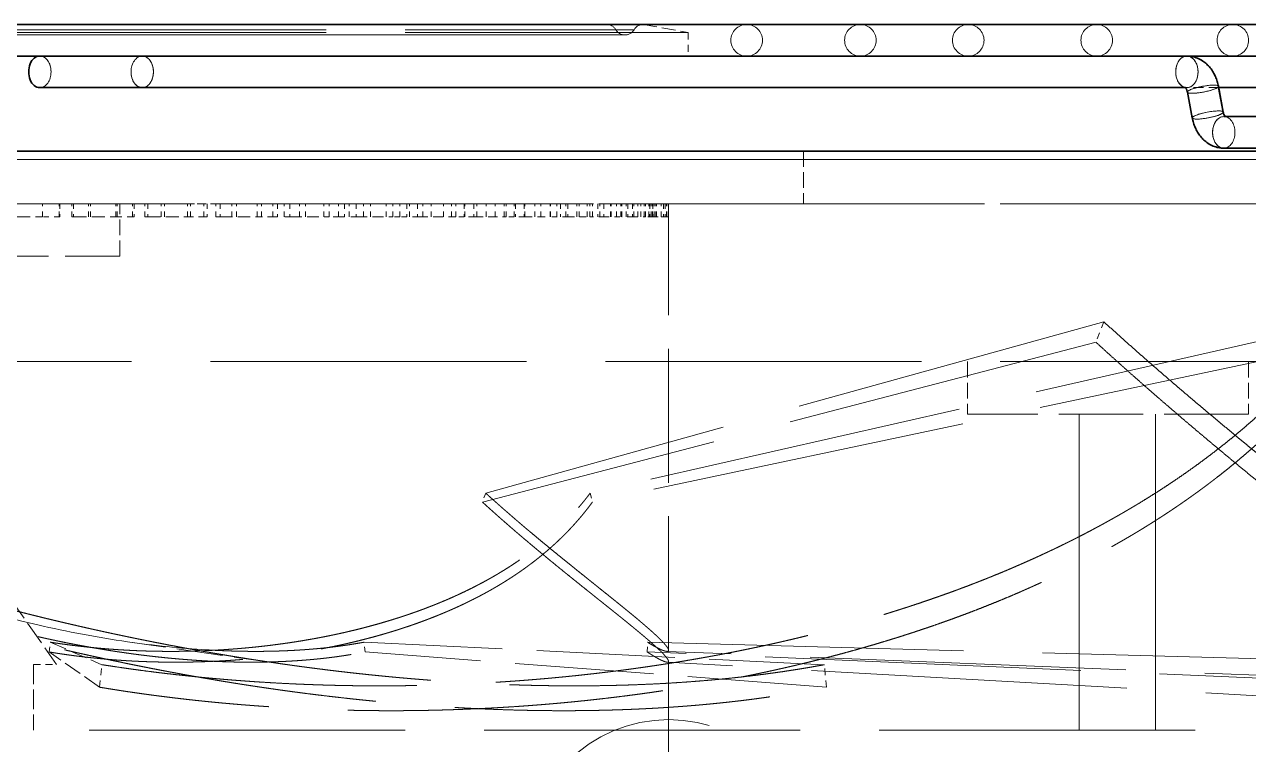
# Model space of a CAD drawing. Extents: x 23 to 587, y 4 to 413.
# Drawn here: x 142.68 to 165.92, y 101.95 to 115.63 of the extents above; entities that cross this region are included whole.
import ezdxf

# ---------------------------------------------------------------- set-up
doc = ezdxf.new("R2010")
doc.units = 0
doc.linetypes.add('DASHDOT', pattern=[18.5, 12, -3, 0.5, -3])
doc.linetypes.add('DASHED', pattern=[15, 12, -3])
doc.layers.get('0').update_dxf_attribs({"lineweight": 13})

# ---------------------------------------------------------------- blocks, each defined once
blk = doc.blocks.new('BLOCK418')
at = {"color": 7, "linetype": 'DASHDOT', "lineweight": 13, "ltscale": 0.351}
for p, q in [((99.39, 95.82), (99.39, 81.78)), ((106.41, 88.8), (92.37, 88.8))]:
    blk.add_line(p, q, dxfattribs=at)
blk = doc.blocks.new('BLOCK420')
at = {"color": 7, "linetype": 'DASHDOT', "lineweight": 13, "ltscale": 0.351}
for p, q in [((69.39, 95.82), (69.39, 81.78)), ((76.41, 88.8), (62.37, 88.8))]:
    blk.add_line(p, q, dxfattribs=at)
blk = doc.blocks.new('BLOCK424')
at = {"color": 7, "linetype": 'DASHED', "lineweight": 13}
for p, q in [((134.79, 120.608), (74.39, 120.608)), ((130.454, 120.608), (74.39, 120.608)), ((74.39, 120.608), (130.454, 120.608)), ((125.875, 120.608), (74.39, 120.608)), ((74.39, 120.608), (125.875, 120.608)), ((120.82, 120.608), (74.39, 120.608)), ((74.39, 120.608), (120.82, 120.608)), ((115.652, 120.608), (74.39, 120.608)), ((74.39, 120.608), (115.652, 120.608)), ((110.77, 120.608), (74.39, 120.608)), ((74.39, 120.608), (110.77, 120.608)), ((106.676, 120.608), (74.39, 120.608)), ((74.39, 120.608), (106.676, 120.608)), ((102.356, 120.608), (74.39, 120.608)), ((74.39, 120.608), (102.356, 120.608)), ((74.39, 120.608), (98.426, 120.608)), ((74.39, 120.608), (98.426, 120.608)), ((74.39, 120.608), (97.041, 120.608)), ((74.39, 120.408), (98.08, 120.408)), ((74.39, 120.408), (98.08, 120.408)), ((74.39, 120.408), (97.387, 120.408)), ((74.39, 120.408), (97.387, 120.408)), ((74.39, 120.306), (100.14, 120.306)), ((74.39, 120.306), (100.14, 120.306)), ((97.733, 120.208), (74.39, 120.208)), ((74.39, 120.208), (97.733, 120.208)), ((74.39, 119.408), (120.82, 119.408)), ((74.39, 119.408), (115.652, 119.408)), ((74.39, 119.408), (110.77, 119.408)), ((74.39, 119.408), (106.676, 119.408)), ((122.963, 119.408), (75.51, 119.408)), ((122.963, 119.408), (75.51, 119.408)), ((122.963, 119.408), (75.51, 119.408)), ((120.82, 119.408), (75.511, 119.408)), ((115.652, 119.408), (75.511, 119.408)), ((110.77, 119.408), (75.511, 119.408)), ((106.676, 119.408), (75.511, 119.408)), ((102.356, 119.408), (75.511, 119.408)), ((119.074, 119.408), (75.513, 119.408)), ((122.963, 119.408), (79.402, 119.408)), ((119.076, 119.408), (79.402, 119.408)), ((-65.61, 113.8), (556.39, 113.8)), ((-65.61, 113.8), (554.39, 113.8)), ((21.99, 113.8), (126.79, 113.8)), ((115.917, 109.316), (92.445, 102.807)), ((125.048, 109.316), (96.415, 102.807)), ((115.624, 108.534), (92.318, 102.467)), ((125.246, 108.534), (96.501, 102.467)), ((21.99, 107.8), (126.79, 107.8)), ((114.988, 105.8), (114.988, 83.8)), ((114.988, 105.8), (114.988, 83.8)), ((117.888, 105.8), (117.888, 83.8)), ((117.888, 105.8), (117.888, 83.8)), ((130.029, 95.431), (98.581, 96.77)), ((98.591, 97.142), (130.052, 96.287)), ((131.743, 95.483), (99.326, 96.793)), ((131.769, 94.539), (99.338, 96.382)), ((194.39, 93.8), (24.39, 93.8))]:
    blk.add_line(p, q, dxfattribs=at)
at = {"color": 7, "lineweight": 35}
for p, q in [((74.39, 120.608), (123.506, 120.608)), ((74.39, 119.408), (119.074, 119.408)), ((74.39, 119.408), (119.074, 119.408)), ((74.39, 119.408), (119.074, 119.408)), ((119.074, 119.408), (75.513, 119.408)), ((119.024, 118.208), (75.513, 118.208)), ((119.024, 118.208), (75.513, 118.208)), ((119.024, 118.208), (79.402, 118.208)), ((119.024, 118.208), (79.402, 118.208)), ((-65.61, 115.8), (554.39, 115.8))]:
    blk.add_line(p, q, dxfattribs=at)
at = {"color": 7, "linetype": 'DASHED', "lineweight": 13, "ltscale": 0.043505}
blk.add_line((98.426, 120.608), (100.14, 120.306), dxfattribs=at)
at = {"color": 7, "linetype": 'DASHED', "lineweight": 13, "ltscale": 0.022445}
blk.add_line((100.14, 120.306), (100.14, 119.408), dxfattribs=at)
at = {"color": 7, "lineweight": 35, "ltscale": 0.028005}
blk.add_line((75.51, 119.408), (74.39, 119.408), dxfattribs=at)
at = {"color": 7, "lineweight": 35, "ltscale": 0.028008}
blk.add_line((75.51, 119.408), (74.39, 119.408), dxfattribs=at)
at = {"color": 7, "lineweight": 35, "ltscale": 0.02801}
blk.add_line((75.51, 119.408), (74.39, 119.408), dxfattribs=at)
at = {"color": 7, "lineweight": 35, "ltscale": 0.028013}
blk.add_line((75.511, 119.408), (74.39, 119.408), dxfattribs=at)
at = {"color": 7, "lineweight": 35, "ltscale": 0.028016}
blk.add_line((75.511, 119.408), (74.39, 119.408), dxfattribs=at)
at = {"color": 7, "lineweight": 35, "ltscale": 0.028019}
blk.add_line((75.511, 119.408), (74.39, 119.408), dxfattribs=at)
at = {"color": 7, "lineweight": 35, "ltscale": 0.028022}
blk.add_line((75.511, 119.408), (74.39, 119.408), dxfattribs=at)
at = {"color": 7, "lineweight": 35, "ltscale": 0.028025}
blk.add_line((75.511, 119.408), (74.39, 119.408), dxfattribs=at)
at = {"color": 7, "lineweight": 35, "ltscale": 0.443329}
blk.add_line((74.39, 119.408), (92.123, 119.408), dxfattribs=at)
at = {"color": 7, "lineweight": 35, "ltscale": 0.403956}
blk.add_line((74.39, 119.408), (90.548, 119.408), dxfattribs=at)
at = {"color": 7, "linetype": 'DASHED', "lineweight": 13, "ltscale": 0.239794}
blk.add_line((90.548, 119.408), (100.14, 119.408), dxfattribs=at)
at = {"color": 7, "linetype": 'DASHED', "lineweight": 13, "ltscale": 0.255808}
blk.add_line((92.123, 119.408), (102.356, 119.408), dxfattribs=at)
at = {"color": 7, "linetype": 'DASHED', "lineweight": 13, "ltscale": 0.097224}
blk.add_line((119.074, 119.408), (122.963, 119.408), dxfattribs=at)
at = {"color": 7, "linetype": 'DASHED', "lineweight": 13, "ltscale": 0.097227}
blk.add_line((119.074, 119.408), (122.963, 119.408), dxfattribs=at)
at = {"color": 7, "linetype": 'DASHED', "lineweight": 13, "ltscale": 0.09722}
blk.add_line((119.074, 119.408), (122.963, 119.408), dxfattribs=at)
at = {"color": 7, "lineweight": 35, "ltscale": 0.097187}
blk.add_line((122.963, 119.408), (119.076, 119.408), dxfattribs=at)
at = {"color": 7, "linetype": 'DASHED', "lineweight": 13, "ltscale": 0.031437}
blk.add_line((120.281, 118.208), (119.024, 118.208), dxfattribs=at)
at = {"color": 7, "linetype": 'DASHED', "lineweight": 13, "ltscale": 0.00125}
blk.add_line((119.074, 118.208), (119.024, 118.208), dxfattribs=at)
blk.add_line((119.074, 118.208), (119.024, 118.208), dxfattribs=at)
at = {"color": 7, "linetype": 'DASHED', "lineweight": 13, "ltscale": 0.031438}
blk.add_line((120.282, 118.208), (119.024, 118.208), dxfattribs=at)
at = {"color": 7, "linetype": 'DASHED', "lineweight": 13, "ltscale": 0.001313}
blk.add_line((120.282, 118.208), (120.272, 118.26), dxfattribs=at)
at = {"color": 7, "lineweight": 35, "ltscale": 0.024935}
for p, q in [((120.457, 117.28), (120.272, 118.26)), ((119.278, 117.057), (119.093, 118.037))]:
    blk.add_line(p, q, dxfattribs=at)
at = {"color": 7, "lineweight": 35, "ltscale": 0.06579}
blk.add_line((122.913, 118.208), (120.281, 118.208), dxfattribs=at)
at = {"color": 7, "lineweight": 35, "ltscale": 0.023622}
blk.add_line((120.457, 117.28), (120.282, 118.208), dxfattribs=at)
at = {"color": 7, "lineweight": 35, "ltscale": 0.065789}
blk.add_line((122.913, 118.208), (120.282, 118.208), dxfattribs=at)
at = {"color": 7, "linetype": 'DASHED', "lineweight": 13, "ltscale": 0.024935}
blk.add_line((119.093, 118.037), (119.278, 117.057), dxfattribs=at)
at = {"color": 7, "linetype": 'DASHED', "lineweight": 13, "ltscale": 0.109234}
blk.add_line((120.476, 117.108), (124.845, 117.108), dxfattribs=at)
at = {"color": 7, "lineweight": 35, "ltscale": 0.109234}
for p, q in [((124.845, 117.108), (120.476, 117.108)), ((120.476, 115.908), (124.845, 115.908)), ((124.845, 115.908), (120.476, 115.908))]:
    blk.add_line(p, q, dxfattribs=at)
at = {"color": 7, "linetype": 'DASHED', "lineweight": 13, "ltscale": 0.05}
for p, q in [((104.51, 115.8), (104.51, 113.8)), ((104.51, 115.8), (104.51, 113.8)), ((78.557, 111.8), (78.557, 113.8)), ((110.744, 107.8), (110.744, 105.8)), ((110.744, 107.8), (110.744, 105.8)), ((121.416, 107.8), (121.416, 105.8))]:
    blk.add_line(p, q, dxfattribs=at)
at = {"color": 7, "lineweight": 13}
blk.add_line((-65.61, 115.482), (554.39, 115.482), dxfattribs=at)
at = {"color": 7, "linetype": 'DASHED', "lineweight": 13, "ltscale": 0.042003}
for p, q in [((73.928, 113.8), (75.608, 113.8)), ((73.935, 113.3), (75.615, 113.3))]:
    blk.add_line(p, q, dxfattribs=at)
at = {"color": 7, "linetype": 'DASHED', "lineweight": 13, "ltscale": 0.000181518}
blk.add_line((75.608, 113.8), (75.615, 113.8), dxfattribs=at)
at = {"color": 7, "linetype": 'DASHED', "lineweight": 13, "ltscale": 0.0125}
for p, q in [((75.608, 113.3), (75.608, 113.8)), ((75.615, 113.3), (75.615, 113.8)), ((76.251, 113.3), (76.251, 113.8)), ((76.271, 113.8), (76.271, 113.3)), ((76.727, 113.3), (76.727, 113.8)), ((76.787, 113.8), (76.787, 113.3)), ((77.367, 113.3), (77.367, 113.8)), ((77.441, 113.3), (77.441, 113.8)), ((78.393, 113.3), (78.393, 113.8)), ((78.454, 113.3), (78.454, 113.8)), ((79.027, 113.3), (79.027, 113.8)), ((79.101, 113.8), (79.101, 113.3)), ((79.495, 113.3), (79.495, 113.8)), ((79.608, 113.8), (79.608, 113.3)), ((80.124, 113.3), (80.124, 113.8)), ((80.249, 113.3), (80.249, 113.8)), ((81.125, 113.3), (81.125, 113.8)), ((81.239, 113.3), (81.239, 113.8)), ((81.743, 113.3), (81.743, 113.8)), ((81.869, 113.8), (81.869, 113.3)), ((82.196, 113.3), (82.196, 113.8)), ((82.361, 113.8), (82.361, 113.3)), ((82.805, 113.3), (82.805, 113.8)), ((82.981, 113.3), (82.981, 113.8)), ((83.77, 113.3), (83.77, 113.8)), ((83.935, 113.3), (83.935, 113.8)), ((84.363, 113.3), (84.363, 113.8)), ((84.539, 113.8), (84.539, 113.3)), ((84.796, 113.3), (84.796, 113.8)), ((85.011, 113.8), (85.011, 113.3)), ((85.376, 113.3), (85.376, 113.8)), ((85.602, 113.3), (85.602, 113.8)), ((86.293, 113.3), (86.293, 113.8)), ((86.507, 113.3), (86.507, 113.8)), ((86.852, 113.3), (86.852, 113.8)), ((87.077, 113.8), (87.077, 113.3)), ((87.26, 113.3), (87.26, 113.8)), ((87.521, 113.8), (87.521, 113.3)), ((87.805, 113.3), (87.805, 113.8)), ((88.076, 113.3), (88.076, 113.8)), ((88.66, 113.3), (88.66, 113.8)), ((88.921, 113.3), (88.921, 113.8)), ((89.179, 113.3), (89.179, 113.8)), ((89.45, 113.8), (89.45, 113.3)), ((89.557, 113.3), (89.557, 113.8)), ((89.861, 113.8), (89.861, 113.3)), ((90.058, 113.3), (90.058, 113.8)), ((90.371, 113.3), (90.371, 113.8)), ((90.841, 113.3), (90.841, 113.8)), ((91.145, 113.3), (91.145, 113.8)), ((91.314, 113.3), (91.314, 113.8)), ((91.627, 113.8), (91.627, 113.3)), ((91.656, 113.3), (91.656, 113.8)), ((91.998, 113.8), (91.998, 113.3)), ((92.108, 113.3), (92.108, 113.8)), ((92.459, 113.3), (92.459, 113.8)), ((92.808, 113.3), (92.808, 113.8)), ((93.151, 113.3), (93.151, 113.8)), ((93.227, 113.3), (93.227, 113.8)), ((93.529, 113.3), (93.529, 113.8)), ((93.579, 113.8), (93.579, 113.3)), ((93.907, 113.8), (93.907, 113.3)), ((93.926, 113.3), (93.926, 113.8)), ((94.31, 113.3), (94.31, 113.8)), ((94.535, 113.3), (94.535, 113.8)), ((94.896, 113.3), (94.896, 113.8)), ((94.912, 113.3), (94.912, 113.8)), ((95.153, 113.3), (95.153, 113.8)), ((95.28, 113.8), (95.28, 113.3)), ((95.489, 113.3), (95.489, 113.8)), ((95.56, 113.8), (95.56, 113.3)), ((95.902, 113.3), (95.902, 113.8)), ((95.999, 113.3), (95.999, 113.8)), ((96.296, 113.3), (96.296, 113.8)), ((96.406, 113.3), (96.406, 113.8)), ((96.507, 113.3), (96.507, 113.8)), ((96.709, 113.8), (96.709, 113.3)), ((96.778, 113.3), (96.778, 113.8)), ((96.938, 113.8), (96.938, 113.3)), ((97.181, 113.3), (97.181, 113.8)), ((97.214, 113.3), (97.214, 113.8)), ((97.412, 113.3), (97.412, 113.8)), ((97.572, 113.3), (97.572, 113.8)), ((97.612, 113.3), (97.612, 113.8)), ((97.775, 113.3), (97.775, 113.8)), ((97.848, 113.8), (97.848, 113.3)), ((98.022, 113.8), (98.022, 113.3)), ((98.066, 113.3), (98.066, 113.8)), ((98.227, 113.3), (98.227, 113.8)), ((98.228, 113.3), (98.228, 113.8)), ((98.335, 113.3), (98.335, 113.8)), ((98.466, 113.3), (98.466, 113.8)), ((98.517, 113.3), (98.517, 113.8)), ((98.643, 113.3), (98.643, 113.8)), ((98.68, 113.8), (98.68, 113.3)), ((98.731, 113.3), (98.731, 113.8)), ((98.785, 113.3), (98.785, 113.8)), ((98.798, 113.8), (98.798, 113.3)), ((98.844, 113.3), (98.844, 113.8)), ((98.903, 113.3), (98.903, 113.8)), ((98.918, 113.3), (98.918, 113.8)), ((98.931, 113.3), (98.931, 113.8)), ((99.106, 113.3), (99.106, 113.8)), ((99.196, 113.8), (99.196, 113.3)), ((99.255, 113.8), (99.255, 113.3)), ((99.315, 113.3), (99.315, 113.8)), ((99.373, 113.3), (99.373, 113.8)), ((99.389, 113.8), (99.389, 113.3))]:
    blk.add_line(p, q, dxfattribs=at)
at = {"color": 7, "linetype": 'DASHED', "lineweight": 13, "ltscale": 0.029304}
blk.add_line((76.787, 113.8), (75.615, 113.8), dxfattribs=at)
at = {"color": 7, "linetype": 'DASHED', "lineweight": 13, "ltscale": 0.040133}
blk.add_line((76.787, 113.8), (78.393, 113.8), dxfattribs=at)
at = {"color": 7, "linetype": 'DASHED', "lineweight": 13, "ltscale": 0.001522}
for p, q in [((78.393, 113.8), (78.454, 113.8)), ((76.787, 113.3), (76.727, 113.3))]:
    blk.add_line(p, q, dxfattribs=at)
at = {"color": 7, "linetype": 'DASHED', "lineweight": 13, "ltscale": 0.02887}
blk.add_line((79.608, 113.8), (78.454, 113.8), dxfattribs=at)
at = {"color": 7, "linetype": 'DASHED', "lineweight": 13, "ltscale": 0.037922}
blk.add_line((79.608, 113.8), (81.125, 113.8), dxfattribs=at)
at = {"color": 7, "linetype": 'DASHED', "lineweight": 13, "ltscale": 0.002843}
for p, q in [((81.125, 113.8), (81.239, 113.8)), ((79.608, 113.3), (79.495, 113.3))]:
    blk.add_line(p, q, dxfattribs=at)
at = {"color": 7, "linetype": 'DASHED', "lineweight": 13, "ltscale": 0.02806}
blk.add_line((82.361, 113.8), (81.239, 113.8), dxfattribs=at)
at = {"color": 7, "linetype": 'DASHED', "lineweight": 13, "ltscale": 0.035216}
blk.add_line((82.361, 113.8), (83.77, 113.8), dxfattribs=at)
at = {"color": 7, "linetype": 'DASHED', "lineweight": 13, "ltscale": 0.004127}
for p, q in [((83.77, 113.8), (83.935, 113.8)), ((82.361, 113.3), (82.196, 113.3))]:
    blk.add_line(p, q, dxfattribs=at)
at = {"color": 7, "linetype": 'DASHED', "lineweight": 13, "ltscale": 0.026884}
blk.add_line((85.011, 113.8), (83.935, 113.8), dxfattribs=at)
at = {"color": 7, "linetype": 'DASHED', "lineweight": 13, "ltscale": 0.032051}
blk.add_line((85.011, 113.8), (86.293, 113.8), dxfattribs=at)
at = {"color": 7, "linetype": 'DASHED', "lineweight": 13, "ltscale": 0.005357}
for p, q in [((86.293, 113.8), (86.507, 113.8)), ((85.011, 113.3), (84.796, 113.3))]:
    blk.add_line(p, q, dxfattribs=at)
at = {"color": 7, "linetype": 'DASHED', "lineweight": 13, "ltscale": 0.025358}
blk.add_line((87.521, 113.8), (86.507, 113.8), dxfattribs=at)
at = {"color": 7, "linetype": 'DASHED', "lineweight": 13, "ltscale": 0.028468}
blk.add_line((87.521, 113.8), (88.66, 113.8), dxfattribs=at)
at = {"color": 7, "linetype": 'DASHED', "lineweight": 13, "ltscale": 0.006517}
for p, q in [((88.66, 113.8), (88.921, 113.8)), ((87.521, 113.3), (87.26, 113.3))]:
    blk.add_line(p, q, dxfattribs=at)
at = {"color": 7, "linetype": 'DASHED', "lineweight": 13, "ltscale": 0.023501}
blk.add_line((89.861, 113.8), (88.921, 113.8), dxfattribs=at)
at = {"color": 7, "linetype": 'DASHED', "lineweight": 13, "ltscale": 0.024514}
blk.add_line((89.861, 113.8), (90.841, 113.8), dxfattribs=at)
at = {"color": 7, "linetype": 'DASHED', "lineweight": 13, "ltscale": 0.007593}
for p, q in [((90.841, 113.8), (91.145, 113.8)), ((89.861, 113.3), (89.557, 113.3))]:
    blk.add_line(p, q, dxfattribs=at)
at = {"color": 7, "linetype": 'DASHED', "lineweight": 13, "ltscale": 0.021337}
blk.add_line((91.998, 113.8), (91.145, 113.8), dxfattribs=at)
at = {"color": 7, "linetype": 'DASHED', "lineweight": 13, "ltscale": 0.02024}
blk.add_line((91.998, 113.8), (92.808, 113.8), dxfattribs=at)
at = {"color": 7, "linetype": 'DASHED', "lineweight": 13, "ltscale": 0.008569}
for p, q in [((92.808, 113.8), (93.151, 113.8)), ((91.998, 113.3), (91.656, 113.3))]:
    blk.add_line(p, q, dxfattribs=at)
at = {"color": 7, "linetype": 'DASHED', "lineweight": 13, "ltscale": 0.018896}
blk.add_line((93.907, 113.8), (93.151, 113.8), dxfattribs=at)
at = {"color": 7, "linetype": 'DASHED', "lineweight": 13, "ltscale": 0.015703}
blk.add_line((93.907, 113.8), (94.535, 113.8), dxfattribs=at)
at = {"color": 7, "linetype": 'DASHED', "lineweight": 13, "ltscale": 0.009433}
for p, q in [((94.535, 113.8), (94.912, 113.8)), ((93.907, 113.3), (93.529, 113.3))]:
    blk.add_line(p, q, dxfattribs=at)
at = {"color": 7, "linetype": 'DASHED', "lineweight": 13, "ltscale": 0.016208}
blk.add_line((95.56, 113.8), (94.912, 113.8), dxfattribs=at)
at = {"color": 7, "linetype": 'DASHED', "lineweight": 13, "ltscale": 0.010961}
blk.add_line((95.56, 113.8), (95.999, 113.8), dxfattribs=at)
at = {"color": 7, "linetype": 'DASHED', "lineweight": 13, "ltscale": 0.010175}
for p, q in [((95.999, 113.8), (96.406, 113.8)), ((95.56, 113.3), (95.153, 113.3))]:
    blk.add_line(p, q, dxfattribs=at)
at = {"color": 7, "linetype": 'DASHED', "lineweight": 13, "ltscale": 0.013309}
blk.add_line((96.938, 113.8), (96.406, 113.8), dxfattribs=at)
at = {"color": 7, "linetype": 'DASHED', "lineweight": 13, "ltscale": 0.006076}
blk.add_line((96.938, 113.8), (97.181, 113.8), dxfattribs=at)
at = {"color": 7, "linetype": 'DASHED', "lineweight": 13, "ltscale": 0.010784}
for p, q in [((97.181, 113.8), (97.612, 113.8)), ((96.938, 113.3), (96.507, 113.3))]:
    blk.add_line(p, q, dxfattribs=at)
at = {"color": 7, "linetype": 'DASHED', "lineweight": 13, "ltscale": 0.010236}
for p, q in [((98.022, 113.8), (97.612, 113.8)), ((98.022, 113.3), (97.612, 113.3))]:
    blk.add_line(p, q, dxfattribs=at)
at = {"color": 7, "linetype": 'DASHED', "lineweight": 13, "ltscale": 0.001112}
blk.add_line((98.022, 113.8), (98.066, 113.8), dxfattribs=at)
at = {"color": 7, "linetype": 'DASHED', "lineweight": 13, "ltscale": 0.011252}
blk.add_line((98.066, 113.8), (98.517, 113.8), dxfattribs=at)
at = {"color": 7, "linetype": 'DASHED', "lineweight": 13, "ltscale": 0.00703}
for p, q in [((98.798, 113.8), (98.517, 113.8)), ((98.798, 113.3), (98.517, 113.3))]:
    blk.add_line(p, q, dxfattribs=at)
at = {"color": 7, "linetype": 'DASHED', "lineweight": 13, "ltscale": 0.007707}
for p, q in [((98.798, 113.8), (99.106, 113.8)), ((98.798, 113.3), (99.106, 113.3))]:
    blk.add_line(p, q, dxfattribs=at)
at = {"color": 7, "linetype": 'DASHED', "lineweight": 13, "ltscale": 0.003732}
blk.add_line((99.255, 113.8), (99.106, 113.8), dxfattribs=at)
at = {"color": 7, "linetype": 'DASHED', "lineweight": 13, "ltscale": 0.002949}
for p, q in [((99.255, 113.8), (99.373, 113.8)), ((99.255, 113.3), (99.373, 113.3))]:
    blk.add_line(p, q, dxfattribs=at)
at = {"color": 7, "linetype": 'DASHED', "lineweight": 13, "ltscale": 0.000419687}
blk.add_line((99.39, 113.8), (99.373, 113.8), dxfattribs=at)
at = {"color": 7, "linetype": 'DASHED', "lineweight": 13, "ltscale": 0.424127}
blk.add_line((99.39, 96.835), (99.39, 113.8), dxfattribs=at)
at = {"color": 7, "linetype": 'DASHED', "lineweight": 13, "ltscale": 0.015905}
blk.add_line((76.251, 113.3), (75.615, 113.3), dxfattribs=at)
at = {"color": 7, "linetype": 'DASHED', "lineweight": 13, "ltscale": 0.000490845}
blk.add_line((76.271, 113.3), (76.251, 113.3), dxfattribs=at)
at = {"color": 7, "linetype": 'DASHED', "lineweight": 13, "ltscale": 0.041656}
blk.add_line((76.787, 113.3), (78.454, 113.3), dxfattribs=at)
at = {"color": 7, "linetype": 'DASHED', "lineweight": 13, "ltscale": 0.014344}
blk.add_line((79.027, 113.3), (78.454, 113.3), dxfattribs=at)
at = {"color": 7, "linetype": 'DASHED', "lineweight": 13, "ltscale": 0.001829}
blk.add_line((79.101, 113.3), (79.027, 113.3), dxfattribs=at)
at = {"color": 7, "linetype": 'DASHED', "lineweight": 13, "ltscale": 0.040765}
blk.add_line((79.608, 113.3), (81.239, 113.3), dxfattribs=at)
at = {"color": 7, "linetype": 'DASHED', "lineweight": 13, "ltscale": 0.012596}
blk.add_line((81.743, 113.3), (81.239, 113.3), dxfattribs=at)
at = {"color": 7, "linetype": 'DASHED', "lineweight": 13, "ltscale": 0.003142}
blk.add_line((81.869, 113.3), (81.743, 113.3), dxfattribs=at)
at = {"color": 7, "linetype": 'DASHED', "lineweight": 13, "ltscale": 0.039343}
blk.add_line((82.361, 113.3), (83.935, 113.3), dxfattribs=at)
at = {"color": 7, "linetype": 'DASHED', "lineweight": 13, "ltscale": 0.010684}
blk.add_line((84.363, 113.3), (83.935, 113.3), dxfattribs=at)
at = {"color": 7, "linetype": 'DASHED', "lineweight": 13, "ltscale": 0.004415}
blk.add_line((84.539, 113.3), (84.363, 113.3), dxfattribs=at)
at = {"color": 7, "linetype": 'DASHED', "lineweight": 13, "ltscale": 0.037408}
blk.add_line((85.011, 113.3), (86.507, 113.3), dxfattribs=at)
at = {"color": 7, "linetype": 'DASHED', "lineweight": 13, "ltscale": 0.008633}
blk.add_line((86.852, 113.3), (86.507, 113.3), dxfattribs=at)
at = {"color": 7, "linetype": 'DASHED', "lineweight": 13, "ltscale": 0.005631}
blk.add_line((87.077, 113.3), (86.852, 113.3), dxfattribs=at)
at = {"color": 7, "linetype": 'DASHED', "lineweight": 13, "ltscale": 0.034985}
blk.add_line((87.521, 113.3), (88.921, 113.3), dxfattribs=at)
at = {"color": 7, "linetype": 'DASHED', "lineweight": 13, "ltscale": 0.006469}
blk.add_line((89.179, 113.3), (88.921, 113.3), dxfattribs=at)
at = {"color": 7, "linetype": 'DASHED', "lineweight": 13, "ltscale": 0.006773}
blk.add_line((89.45, 113.3), (89.179, 113.3), dxfattribs=at)
at = {"color": 7, "linetype": 'DASHED', "lineweight": 13, "ltscale": 0.032107}
blk.add_line((89.861, 113.3), (91.145, 113.3), dxfattribs=at)
at = {"color": 7, "linetype": 'DASHED', "lineweight": 13, "ltscale": 0.00422}
blk.add_line((91.314, 113.3), (91.145, 113.3), dxfattribs=at)
at = {"color": 7, "linetype": 'DASHED', "lineweight": 13, "ltscale": 0.007826}
blk.add_line((91.627, 113.3), (91.314, 113.3), dxfattribs=at)
at = {"color": 7, "linetype": 'DASHED', "lineweight": 13, "ltscale": 0.028809}
blk.add_line((91.998, 113.3), (93.151, 113.3), dxfattribs=at)
at = {"color": 7, "linetype": 'DASHED', "lineweight": 13, "ltscale": 0.001917}
blk.add_line((93.227, 113.3), (93.151, 113.3), dxfattribs=at)
at = {"color": 7, "linetype": 'DASHED', "lineweight": 13, "ltscale": 0.007545}
blk.add_line((93.529, 113.3), (93.227, 113.3), dxfattribs=at)
at = {"color": 7, "linetype": 'DASHED', "lineweight": 13, "ltscale": 0.025136}
blk.add_line((93.907, 113.3), (94.912, 113.3), dxfattribs=at)
at = {"color": 7, "linetype": 'DASHED', "lineweight": 13, "ltscale": 0.006033}
blk.add_line((95.153, 113.3), (94.912, 113.3), dxfattribs=at)
at = {"color": 7, "linetype": 'DASHED', "lineweight": 13, "ltscale": 0.021136}
blk.add_line((95.56, 113.3), (96.406, 113.3), dxfattribs=at)
at = {"color": 7, "linetype": 'DASHED', "lineweight": 13, "ltscale": 0.002525}
blk.add_line((96.507, 113.3), (96.406, 113.3), dxfattribs=at)
at = {"color": 7, "linetype": 'DASHED', "lineweight": 13, "ltscale": 0.01686}
blk.add_line((96.938, 113.3), (97.612, 113.3), dxfattribs=at)
at = {"color": 7, "linetype": 'DASHED', "lineweight": 13, "ltscale": 0.012364}
blk.add_line((98.022, 113.3), (98.517, 113.3), dxfattribs=at)
at = {"color": 7, "linetype": 'DASHED', "lineweight": 13, "ltscale": 0.003733}
blk.add_line((99.255, 113.3), (99.106, 113.3), dxfattribs=at)
at = {"color": 7, "linetype": 'DASHED', "lineweight": 13, "ltscale": 0.000386136}
blk.add_line((99.389, 113.3), (99.373, 113.3), dxfattribs=at)
at = {"color": 7, "linetype": 'DASHED', "lineweight": 13, "ltscale": 0.208243}
blk.add_line((70.223, 111.8), (78.553, 111.8), dxfattribs=at)
at = {"color": 7, "linetype": 'DASHED', "lineweight": 13, "ltscale": 9.05629e-05}
blk.add_line((78.553, 111.8), (78.557, 111.8), dxfattribs=at)
at = {"color": 7, "linetype": 'DASHED', "lineweight": 13, "ltscale": 0.020876}
blk.add_line((115.917, 109.316), (115.624, 108.534), dxfattribs=at)
at = {"color": 7, "linetype": 'DASHED', "lineweight": 13, "ltscale": 0.266794}
blk.add_line((121.416, 105.8), (110.744, 105.8), dxfattribs=at)
at = {"color": 7, "linetype": 'DASHED', "lineweight": 13, "ltscale": 0.009077}
blk.add_line((92.445, 102.807), (92.318, 102.467), dxfattribs=at)
at = {"color": 7, "linetype": 'DASHED', "lineweight": 13, "ltscale": 0.008769}
blk.add_line((96.415, 102.807), (96.501, 102.467), dxfattribs=at)
at = {"color": 7, "linetype": 'DASHED', "lineweight": 13, "ltscale": 0.076298}
blk.add_line((74.39, 98.8), (76.141, 96.3), dxfattribs=at)
at = {"color": 7, "linetype": 'DASHED', "lineweight": 13, "ltscale": 0.146111}
blk.add_line((84.625, 96.329), (78.84, 97.16), dxfattribs=at)
at = {"color": 7, "linetype": 'DASHED', "lineweight": 13, "ltscale": 0.009359}
blk.add_line((75.865, 96.77), (75.905, 97.142), dxfattribs=at)
at = {"color": 7, "linetype": 'DASHED', "lineweight": 13, "ltscale": 0.05847}
blk.add_line((77.783, 95.431), (75.865, 96.77), dxfattribs=at)
at = {"color": 7, "linetype": 'DASHED', "lineweight": 13, "ltscale": 0.053664}
blk.add_line((75.905, 97.142), (77.873, 96.287), dxfattribs=at)
at = {"color": 7, "linetype": 'DASHED', "lineweight": 13, "ltscale": 0.009344}
blk.add_line((87.866, 96.77), (87.832, 97.142), dxfattribs=at)
at = {"color": 7, "linetype": 'DASHED', "lineweight": 13, "ltscale": 0.4374}
blk.add_line((87.832, 97.142), (105.307, 96.287), dxfattribs=at)
at = {"color": 7, "linetype": 'DASHED', "lineweight": 13, "ltscale": 0.439239}
blk.add_line((105.384, 95.431), (87.866, 96.77), dxfattribs=at)
at = {"color": 7, "linetype": 'DASHED', "lineweight": 13, "ltscale": 0.00931}
blk.add_line((98.581, 96.77), (98.591, 97.142), dxfattribs=at)
at = {"color": 7, "linetype": 'DASHED', "lineweight": 13, "ltscale": 0.000369406}
blk.add_line((99.39, 96.835), (99.389, 96.85), dxfattribs=at)
at = {"color": 7, "linetype": 'DASHED', "lineweight": 13, "ltscale": 0.021722}
blk.add_line((75.272, 96.3), (76.141, 96.3), dxfattribs=at)
at = {"color": 7, "linetype": 'DASHED', "lineweight": 13, "ltscale": 0.0625}
blk.add_line((75.272, 96.3), (75.272, 93.8), dxfattribs=at)
at = {"color": 7, "linetype": 'DASHED', "lineweight": 13, "ltscale": 0.021525}
blk.add_line((77.783, 95.431), (77.873, 96.287), dxfattribs=at)
at = {"color": 7, "linetype": 'DASHED', "lineweight": 13, "ltscale": 0.365387}
blk.add_line((99.39, 81.8), (99.39, 96.415), dxfattribs=at)
at = {"color": 7, "linetype": 'DASHED', "lineweight": 13, "ltscale": 0.021491}
blk.add_line((105.384, 95.431), (105.307, 96.287), dxfattribs=at)
at = {"color": 7, "linetype": 'DASHED', "lineweight": 13}
blk.add_circle((99.39, 88.8), 5.4, dxfattribs=at)
for centre, radius, start, end in [((97.041, 120.208), 0.4, 30, 90), ((97.733, 120.608), 0.4, 210, 270), ((97.733, 120.608), 0.4, 270, 330), ((98.426, 120.208), 0.4, 90, 150), ((102.356, 120.008), 0.6, 90, 180), ((102.356, 120.008), 0.6, 360, 90), ((106.676, 120.008), 0.6, 90, 180), ((106.676, 120.008), 0.6, 0, 90), ((110.77, 120.008), 0.6, 90, 180), ((110.77, 120.008), 0.6, 0, 90), ((115.652, 120.008), 0.6, 90, 180), ((115.652, 120.008), 0.6, 0, 90), ((120.82, 120.008), 0.6, 90, 180), ((120.82, 120.008), 0.6, 360, 90), ((102.356, 120.008), 0.6, 180, 270), ((102.356, 120.008), 0.6, 270, 360), ((106.676, 120.008), 0.6, 180, 270), ((106.676, 120.008), 0.6, 270, 360), ((110.77, 120.008), 0.6, 180, 270), ((110.77, 120.008), 0.6, 270, 0), ((115.652, 120.008), 0.6, 180, 270), ((115.652, 120.008), 0.6, 270, 0), ((120.82, 120.008), 0.6, 180, 270), ((120.82, 120.008), 0.6, 270, 0), ((119.07, 118.334), 0.125, 240.6875, 271.7098), ((84.687, 138.034), 41.284, 249.5162, 257.0454), ((84.748, 138.01), 41.275, 256.956, 261.7699), ((84.099, 133.37), 36.59, 261.7353, 266.4818)]:
    blk.add_arc(centre, radius, start, end, dxfattribs=at)
at = {"color": 7, "lineweight": 35}
blk.add_arc((120.874, 117.345), 0.421, 188.858, 214.2382, dxfattribs=at)
blk.add_arc((120.874, 117.345), 0.421, 188.858, 214.2382, dxfattribs=at)
at = {"color": 7, "linetype": 'DASHED', "lineweight": 13}
for centre, major_axis, ratio, start_param, end_param in [((75.513, 118.808), (0, -0.6), 0.707107, 3.141593, 6.283185), ((75.513, 118.808), (0, -0.6), 0.707107, 1.570796, 3.141593), ((75.513, 118.808), (0, 0.6), 0.707107, 4.712389, 6.283185), ((79.402, 118.808), (0, 0.6), 0.707107, 0, 1.570796), ((79.402, 118.808), (0, -0.6), 0.707107, 3.141593, 4.712389), ((79.402, 118.808), (0, 0.6), 0.707107, 3.145898, 6.283185), ((79.402, 118.808), (0, -0.6), 0.707107, 6.283185, 9.424778), ((119.074, 118.808), (0, -0.6), 0.707107, 4.712389, 10.995574), ((119.074, 118.808), (0, 0.6), 0.707107, 3.014164, 6.283185), ((75.513, 118.808), (0, -0.6), 0.707107, 0, 1.570796), ((75.513, 118.808), (0, 0.6), 0.707107, 3.141593, 4.712389), ((79.402, 118.808), (0, 0.6), 0.707107, 1.570796, 3.145898), ((79.402, 118.808), (0, -0.6), 0.707107, 4.712389, 6.283185), ((119.682, 118.148), (-0.59, -0.112), 0.183013, 3.90966, 10.192845), ((119.682, 118.148), (0.59, 0.112), 0.183013, 3.90966, 6.283185), ((119.682, 118.148), (0.59, 0.112), 0.183013, 3.141593, 3.90966), ((119.868, 117.168), (-0.59, -0.112), 0.183013, 3.10693136395219, 9.390116671131771), ((119.868, 117.168), (0.59, 0.112), 0.183013, 4.677728, 6.283185), ((119.868, 117.168), (0.59, 0.112), 0.183013, 3.141593, 4.677728), ((120.476, 116.508), (0, 0.6), 0.707107, 3.141593, 6.283185), ((97.87, 97.918), (1.513, -1.108), 0.132392, 6.088721, 6.379783), ((98.294, 97.201), (1.09, -0.805), 0.138562, 6.074824, 6.385211)]:
    blk.add_ellipse(centre, major_axis=major_axis, ratio=ratio, start_param=start_param, end_param=end_param, dxfattribs=at)
at = {"color": 7, "lineweight": 35}
blk.add_ellipse((75.513, 118.808), major_axis=(0, 0.6), ratio=0.707107, start_param=6.283185, end_param=9.424778, dxfattribs=at)
at = {"color": 7, "lineweight": 13}
for centre, major_axis, ratio, end_param in [((119.074, 118.808), (0, 0.6), 0.707107, 9.297349), ((119.682, 118.148), (0.59, 0.112), 0.183013, 9.424778), ((119.868, 117.168), (0.59, 0.112), 0.183013, 9.424778), ((120.476, 116.508), (0, 0.6), 0.707107, 9.424778)]:
    blk.add_ellipse(centre, major_axis=major_axis, ratio=ratio, start_param=6.283185, end_param=end_param, dxfattribs=at)
at = {"color": 7, "linetype": 'DASHED', "lineweight": 13}
blk.add_ellipse((120.476, 116.508), major_axis=(0, -0.6), ratio=0.707107, dxfattribs=at)
for points, degree, knots in [([(120.272, 118.26), (120.266, 118.291), (120.252, 118.354), (120.227, 118.446), (120.196, 118.537), (120.162, 118.624), (120.121, 118.71), (120.074, 118.795), (120.021, 118.879), (119.963, 118.958), (119.899, 119.032), (119.831, 119.101), (119.76, 119.162), (119.706, 119.202), (119.645, 119.243), (119.578, 119.283), (119.481, 119.329), (119.38, 119.365), (119.278, 119.39), (119.176, 119.405), (119.108, 119.408), (119.074, 119.408)], 3, [0, 0, 0, 0, 0.09573, 0.191186, 0.287106, 0.382667, 0.472045, 0.575062, 0.672377, 0.769248, 0.868474, 0.966541, 1.058416, 1.149906, 1.168138, 1.276605, 1.384601, 1.491094, 1.597268, 1.698987, 1.800603, 1.800603, 1.800603, 1.800603]), ([(119.093, 118.037), (119.088, 118.063), (119.081, 118.089), (119.073, 118.115), (119.06, 118.148), (119.044, 118.179), (119.04, 118.186), (119.034, 118.195), (119.028, 118.203), (119.026, 118.205), (119.023, 118.21), (119.018, 118.215), (119.016, 118.218), (119.016, 118.219), (119.006, 118.227), (119.011, 118.223), (119.014, 118.221), (119.017, 118.22), (119.018, 118.219), (119.024, 118.217), (119.031, 118.214), (119.035, 118.213), (119.046, 118.211), (119.057, 118.209), (119.062, 118.209), (119.068, 118.208), (119.074, 118.208)], 5, [0, 0, 0, 0, 0, 0, 0.1354009, 0.1354009, 0.1354009, 0.1745111, 0.1745111, 0.1745111, 0.1883556, 0.1883556, 0.1883556, 0.20546, 0.20546, 0.20546, 0.2138078, 0.2138078, 0.2138078, 0.2221953, 0.2221953, 0.2221953, 0.2467214, 0.2467214, 0.2467214, 0.275872, 0.275872, 0.275872, 0.275872, 0.275872, 0.275872]), ([(120.526, 117.108), (120.528, 117.106), (120.529, 117.105), (120.531, 117.103), (120.533, 117.101), (120.534, 117.098), (120.534, 117.098), (120.535, 117.097), (120.537, 117.096), (120.537, 117.095), (120.539, 117.094), (120.541, 117.093), (120.541, 117.091), (120.538, 117.097), (120.531, 117.094), (120.528, 117.099), (120.515, 117.103), (120.502, 117.107), (120.493, 117.108), (120.485, 117.108), (120.476, 117.108)], 5, [0, 0, 0, 0, 0, 0, 0.01109542, 0.01109542, 0.01109542, 0.01595827, 0.01595827, 0.01595827, 0.01833584, 0.01833584, 0.01833584, 0.02211894, 0.02211894, 0.02211894, 0.04597335, 0.04597335, 0.04597335, 0.08899116, 0.08899116, 0.08899116, 0.08899116, 0.08899116, 0.08899116]), ([(120.526, 117.108), (120.528, 117.106), (120.529, 117.105), (120.531, 117.103), (120.533, 117.101), (120.534, 117.098), (120.534, 117.098), (120.535, 117.097), (120.537, 117.096), (120.537, 117.095), (120.539, 117.094), (120.541, 117.093), (120.541, 117.091), (120.538, 117.097), (120.531, 117.094), (120.528, 117.099), (120.515, 117.103), (120.502, 117.107), (120.493, 117.108), (120.485, 117.108), (120.476, 117.108)], 5, [0, 0, 0, 0, 0, 0, 0.01109545, 0.01109545, 0.01109545, 0.01595832, 0.01595832, 0.01595832, 0.01833591, 0.01833591, 0.01833591, 0.02211902, 0.02211902, 0.02211902, 0.04597341, 0.04597341, 0.04597341, 0.08899124, 0.08899124, 0.08899124, 0.08899124, 0.08899124, 0.08899124]), ([(49.018, 108.534), (51.021, 107.11), (53.145, 105.775), (55.381, 104.524), (58.068, 103.181), (60.875, 101.948), (61.23, 101.794), (61.976, 101.478), (62.728, 101.169), (63.11, 101.016), (63.877, 100.712), (64.652, 100.416), (65.051, 100.267), (65.846, 99.974), (66.645, 99.691), (67.049, 99.551), (67.869, 99.271), (68.694, 99.001), (69.107, 98.868), (70.403, 98.46), (71.71, 98.074), (72.605, 97.822), (74.422, 97.334), (76.255, 96.89), (77.185, 96.677), (78.431, 96.407), (79.681, 96.159), (79.994, 96.098), (80.622, 95.979), (81.25, 95.865), (81.565, 95.809), (82.19, 95.702), (82.815, 95.599), (83.126, 95.55), (83.747, 95.454), (84.366, 95.364), (84.676, 95.32), (86.662, 95.048), (88.629, 94.837), (90.273, 94.701), (92.655, 94.568), (94.984, 94.534), (95.724, 94.533), (96.695, 94.546), (97.654, 94.578), (97.88, 94.586), (98.338, 94.606), (98.792, 94.629), (99.011, 94.642), (99.444, 94.669), (99.876, 94.7), (100.102, 94.717), (101.332, 94.819), (102.533, 94.954), (103.507, 95.089), (104.457, 95.248), (105.384, 95.431)], 5, [0, 0, 0, 0, 0, 0, 20.929341, 20.929341, 20.929341, 24.055911, 24.055911, 24.055911, 27.246993, 27.246993, 27.246993, 30.420874, 30.420874, 30.420874, 33.720439, 33.720439, 33.720439, 37.011696, 37.011696, 37.011696, 44.026513, 44.026513, 44.026513, 51.21489, 51.21489, 51.21489, 53.622553, 53.622553, 53.622553, 56.030217, 56.030217, 56.030217, 58.408651, 58.408651, 58.408651, 60.787085, 60.787085, 60.787085, 73.700579, 73.700579, 73.700579, 79.716406, 79.716406, 79.716406, 81.711247, 81.711247, 81.711247, 83.575134, 83.575134, 83.575134, 85.419536, 85.419536, 85.419536, 94.19091, 94.19091, 94.19091, 94.19091, 94.19091, 94.19091]), ([(125.246, 108.534), (124.316, 107.263), (123.273, 106.054), (122.112, 104.908), (120.643, 103.668), (119.019, 102.518), (118.809, 102.372), (118.383, 102.083), (117.946, 101.8), (117.725, 101.66), (117.279, 101.383), (116.823, 101.112), (116.593, 100.979), (116.127, 100.714), (115.65, 100.455), (115.407, 100.325), (114.921, 100.073), (114.427, 99.828), (114.178, 99.707), (113.675, 99.468), (113.163, 99.235), (112.906, 99.121), (112.102, 98.772), (111.281, 98.44), (110.717, 98.223), (108.952, 97.577), (107.116, 97.003), (105.845, 96.648), (104.209, 96.244), (102.536, 95.893), (102.188, 95.822), (101.489, 95.686), (100.785, 95.559), (100.431, 95.498), (99.332, 95.316), (98.227, 95.157), (97.475, 95.06), (95.924, 94.881), (94.366, 94.746), (93.564, 94.688), (91.94, 94.594), (90.316, 94.547), (89.495, 94.534), (88.399, 94.534), (87.305, 94.555), (87.032, 94.561), (86.482, 94.577), (85.934, 94.598), (85.661, 94.61), (85.122, 94.636), (84.584, 94.667), (84.318, 94.683), (83.785, 94.719), (83.252, 94.76), (82.987, 94.782), (81.771, 94.888), (80.565, 95.021), (79.629, 95.141), (78.701, 95.278), (77.783, 95.431)], 5, [0, 0, 0, 0, 0, 0, 17.055786, 17.055786, 17.055786, 19.562779, 19.562779, 19.562779, 22.069772, 22.069772, 22.069772, 24.579032, 24.579032, 24.579032, 27.080698, 27.080698, 27.080698, 29.595736, 29.595736, 29.595736, 32.110775, 32.110775, 32.110775, 37.382099, 37.382099, 37.382099, 48.407233, 48.407233, 48.407233, 51.287631, 51.287631, 51.287631, 54.16803, 54.16803, 54.16803, 60.230916, 60.230916, 60.230916, 66.649358, 66.649358, 66.649358, 73.208548, 73.208548, 73.208548, 75.412301, 75.412301, 75.412301, 77.61366, 77.61366, 77.61366, 79.769256, 79.769256, 79.769256, 81.924852, 81.924852, 81.924852, 89.661017, 89.661017, 89.661017, 89.661017, 89.661017, 89.661017]), ([(115.624, 108.534), (117.118, 107.167), (118.617, 105.858), (120.109, 104.602), (122.059, 103.002), (123.91, 101.512), (124.283, 101.213), (125.023, 100.621), (125.736, 100.051), (126.006, 99.835), (126.724, 99.261), (127.405, 98.715), (127.823, 98.378), (128.733, 97.641), (129.531, 96.979), (129.947, 96.628), (130.542, 96.111), (131.014, 95.674), (131.175, 95.52), (131.529, 95.168), (131.756, 94.903), (131.846, 94.775), (131.89, 94.679), (131.89, 94.616)], 5, [0, 0, 0, 0, 0, 0, 19.165224, 19.165224, 19.165224, 25.622084, 25.622084, 25.622084, 29.694077, 29.694077, 29.694077, 36.635082, 36.635082, 36.635082, 45.802142, 45.802142, 45.802142, 51.335463, 51.335463, 51.335463, 59.79901, 59.79901, 59.79901, 59.79901, 59.79901, 59.79901]), ([(82.376, 96.85), (82.755, 96.873), (83.131, 96.901), (83.505, 96.935), (84.607, 97.053), (85.68, 97.218), (86.38, 97.347), (87.404, 97.572), (88.392, 97.842), (88.715, 97.937), (89.346, 98.133), (89.958, 98.349), (90.258, 98.462), (91.131, 98.809), (91.958, 99.198), (92.483, 99.474), (93.487, 100.063), (94.396, 100.731), (94.823, 101.082), (95.41, 101.626), (95.941, 102.214), (96.105, 102.407), (96.263, 102.604), (96.415, 102.807)], 5, [0, 0, 0, 0, 0, 0, 3.398821, 3.398821, 3.398821, 10.095117, 10.095117, 10.095117, 13.390826, 13.390826, 13.390826, 16.648739, 16.648739, 16.648739, 23.059614, 23.059614, 23.059614, 29.351456, 29.351456, 29.351456, 32.316582, 32.316582, 32.316582, 32.316582, 32.316582, 32.316582]), ([(99.389, 96.85), (99.378, 96.906), (99.319, 96.996), (99.213, 97.117), (99.001, 97.328), (98.706, 97.593), (98.613, 97.675), (98.411, 97.85), (98.183, 98.042), (98.062, 98.142), (97.675, 98.461), (97.235, 98.816), (96.923, 99.065), (96.243, 99.609), (95.49, 100.215), (95.081, 100.546), (94.33, 101.163), (93.545, 101.83), (93.182, 102.145), (92.815, 102.47), (92.445, 102.807)], 5, [0, 0, 0, 0, 0, 0, 6.927265, 6.927265, 6.927265, 9.802614, 9.802614, 9.802614, 12.714405, 12.714405, 12.714405, 18.680449, 18.680449, 18.680449, 24.797335, 24.797335, 24.797335, 29.907399, 29.907399, 29.907399, 29.907399, 29.907399, 29.907399]), ([(63.359, 102.467), (64.185, 101.88), (65.047, 101.335), (65.947, 100.825), (67.098, 100.237), (68.291, 99.7), (68.533, 99.594), (69.021, 99.386), (69.515, 99.186), (69.763, 99.088), (70.262, 98.896), (70.765, 98.713), (71.017, 98.623), (71.526, 98.448), (72.038, 98.281), (72.295, 98.2), (72.811, 98.041), (73.329, 97.891), (73.588, 97.818), (74.111, 97.676), (74.637, 97.543), (74.902, 97.478), (75.167, 97.415), (75.432, 97.354)], 5, [0, 0, 0, 0, 0, 0, 9.211731, 9.211731, 9.211731, 11.536866, 11.536866, 11.536866, 13.871274, 13.871274, 13.871274, 16.209469, 16.209469, 16.209469, 18.553172, 18.553172, 18.553172, 20.89722, 20.89722, 20.89722, 23.262466, 23.262466, 23.262466, 23.262466, 23.262466, 23.262466]), ([(96.501, 102.467), (96.123, 101.95), (95.707, 101.464), (95.254, 101.008), (94.515, 100.361), (93.696, 99.776), (93.406, 99.583), (92.958, 99.304), (92.491, 99.041), (92.332, 98.955), (92.009, 98.785), (91.678, 98.623), (91.511, 98.543), (90.987, 98.304), (90.446, 98.081), (90.073, 97.939), (89.296, 97.664), (88.489, 97.421), (88.066, 97.304), (87.204, 97.086), (86.313, 96.903), (85.851, 96.818), (84.429, 96.587), (82.966, 96.442), (81.945, 96.383), (80.58, 96.36), (79.199, 96.414), (78.847, 96.433), (78.039, 96.489), (77.229, 96.572), (76.775, 96.628), (76.32, 96.694), (75.865, 96.77)], 5, [0, 0, 0, 0, 0, 0, 7.496725, 7.496725, 7.496725, 11.346573, 11.346573, 11.346573, 13.307526, 13.307526, 13.307526, 15.268479, 15.268479, 15.268479, 19.362012, 19.362012, 19.362012, 23.621907, 23.621907, 23.621907, 27.981909, 27.981909, 27.981909, 37.031772, 37.031772, 37.031772, 40.107766, 40.107766, 40.107766, 44.09078, 44.09078, 44.09078, 44.09078, 44.09078, 44.09078]), ([(77.873, 96.287), (79.74, 95.993), (81.638, 95.767), (83.563, 95.608), (85.907, 95.496), (88.274, 95.481), (88.677, 95.482), (89.489, 95.488), (90.302, 95.506), (90.712, 95.518), (91.53, 95.547), (92.348, 95.589), (92.756, 95.612), (93.717, 95.674), (94.674, 95.753), (95.224, 95.803), (96.315, 95.914), (97.402, 96.046), (97.944, 96.117), (99.013, 96.268), (100.076, 96.441), (100.603, 96.532), (101.639, 96.721), (102.665, 96.932), (103.174, 97.041), (104.162, 97.265), (105.137, 97.508), (105.612, 97.632), (106.524, 97.88), (107.421, 98.145), (107.851, 98.277), (109.109, 98.677), (110.335, 99.112), (111.128, 99.412), (112.287, 99.883), (113.409, 100.387), (113.769, 100.553), (114.717, 101.006), (115.637, 101.485), (116.199, 101.792), (116.744, 102.107), (117.275, 102.429)], 5, [0, 0, 0, 0, 0, 0, 15.697102, 15.697102, 15.697102, 18.91026, 18.91026, 18.91026, 22.164252, 22.164252, 22.164252, 25.418243, 25.418243, 25.418243, 29.825675, 29.825675, 29.825675, 34.185196, 34.185196, 34.185196, 38.491934, 38.491934, 38.491934, 42.687644, 42.687644, 42.687644, 46.746274, 46.746274, 46.746274, 50.538555, 50.538555, 50.538555, 57.937851, 57.937851, 57.937851, 61.532842, 61.532842, 61.532842, 67.432633, 67.432633, 67.432633, 67.432633, 67.432633, 67.432633]), ([(92.318, 102.467), (92.796, 102.029), (93.27, 101.61), (93.737, 101.21), (94.413, 100.641), (95.059, 100.111), (95.271, 99.938), (95.675, 99.611), (96.064, 99.299), (96.261, 99.141), (96.623, 98.851), (96.965, 98.578), (97.133, 98.444), (97.603, 98.068), (98.018, 97.73), (98.271, 97.523), (98.782, 97.091), (99.137, 96.762), (99.278, 96.615), (99.37, 96.497), (99.388, 96.43), (99.389, 96.425), (99.39, 96.42), (99.39, 96.415)], 5, [0, 0, 0, 0, 0, 0, 6.589399, 6.589399, 6.589399, 9.791364, 9.791364, 9.791364, 12.922248, 12.922248, 12.922248, 16.01651, 16.01651, 16.01651, 22.061496, 22.061496, 22.061496, 29.916832, 29.916832, 29.916832, 30.654257, 30.654257, 30.654257, 30.654257, 30.654257, 30.654257]), ([(84.625, 96.329), (83.827, 96.443), (83.027, 96.568), (82.225, 96.701), (81.017, 96.916), (79.808, 97.151), (79.402, 97.232), (78.591, 97.399), (77.782, 97.574), (77.378, 97.664), (76.168, 97.94), (74.964, 98.234), (74.164, 98.439), (72.574, 98.864), (70.997, 99.321), (70.209, 99.559), (69.041, 99.925), (67.884, 100.309), (67.499, 100.439), (66.735, 100.702), (65.975, 100.972), (65.597, 101.109), (65.22, 101.249), (64.844, 101.39)], 5, [0, 0, 0, 0, 0, 0, 6.158712, 6.158712, 6.158712, 9.263173, 9.263173, 9.263173, 12.374859, 12.374859, 12.374859, 18.587993, 18.587993, 18.587993, 24.77377, 24.77377, 24.77377, 27.858607, 27.858607, 27.858607, 30.930874, 30.930874, 30.930874, 30.930874, 30.930874, 30.930874]), ([(75.432, 97.354), (75.69, 97.295), (75.948, 97.238), (76.209, 97.183), (76.599, 97.103), (76.99, 97.029), (77.12, 97.005), (77.38, 96.957), (77.641, 96.912), (77.771, 96.89), (78.421, 96.782), (79.07, 96.688), (79.588, 96.622), (80.868, 96.482), (82.137, 96.401), (82.893, 96.375), (84.129, 96.37), (85.343, 96.436), (85.825, 96.474), (86.524, 96.548), (87.207, 96.651), (87.428, 96.687), (87.648, 96.727), (87.866, 96.77)], 5, [0, 0, 0, 0, 0, 0, 2.296301, 2.296301, 2.296301, 3.4458, 3.4458, 3.4458, 4.595299, 4.595299, 4.595299, 9.170091, 9.170091, 9.170091, 15.951089, 15.951089, 15.951089, 20.407438, 20.407438, 20.407438, 22.55982, 22.55982, 22.55982, 22.55982, 22.55982, 22.55982]), ([(99.338, 96.382), (99.294, 96.385), (99.229, 96.404), (99.141, 96.441), (98.983, 96.521), (98.784, 96.64), (98.72, 96.68), (98.652, 96.723), (98.581, 96.77)], 5, [0, 0, 0, 0, 0, 0, 4.748426, 4.748426, 4.748426, 6.808131, 6.808131, 6.808131, 6.808131, 6.808131, 6.808131]), ([(105.307, 96.287), (103.554, 95.96), (101.722, 95.719), (99.819, 95.561), (97.448, 95.467), (94.996, 95.486), (94.572, 95.492), (93.715, 95.512), (92.851, 95.545), (92.415, 95.565), (91.092, 95.636), (89.757, 95.736), (88.859, 95.815), (87.476, 95.957), (86.083, 96.129), (85.598, 96.192), (85.112, 96.258), (84.625, 96.329)], 5, [0, 0, 0, 0, 0, 0, 16.558098, 16.558098, 16.558098, 19.995776, 19.995776, 19.995776, 23.476404, 23.476404, 23.476404, 30.530595, 30.530595, 30.530595, 34.289057, 34.289057, 34.289057, 34.289057, 34.289057, 34.289057])]:
    blk.add_open_spline(points, degree=degree, knots=knots, dxfattribs=at)
at = {"color": 7, "lineweight": 35}
for points, knots in [([(120.272, 118.26), (120.266, 118.291), (120.252, 118.354), (120.227, 118.446), (120.196, 118.537), (120.162, 118.624), (120.121, 118.71), (120.074, 118.795), (120.021, 118.879), (119.963, 118.958), (119.899, 119.032), (119.831, 119.101), (119.76, 119.162), (119.706, 119.202), (119.645, 119.243), (119.578, 119.283), (119.481, 119.329), (119.38, 119.365), (119.278, 119.39), (119.176, 119.405), (119.108, 119.408), (119.074, 119.408)], [0, 0, 0, 0, 0.09573, 0.191186, 0.287106, 0.382667, 0.472045, 0.575062, 0.672377, 0.769248, 0.868474, 0.966541, 1.058416, 1.149906, 1.168138, 1.276605, 1.384601, 1.491094, 1.597268, 1.698987, 1.800603, 1.800603, 1.800603, 1.800603]), ([(119.093, 118.037), (119.091, 118.047), (119.086, 118.067), (119.078, 118.096), (119.069, 118.123), (119.06, 118.146), (119.05, 118.167), (119.04, 118.185), (119.03, 118.2), (119.022, 118.211), (119.016, 118.218), (119.012, 118.222), (119.01, 118.224), (119.009, 118.224)], [0, 0, 0, 0, 0.0318914, 0.0620744, 0.0904206, 0.1161797, 0.1380318, 0.1600777, 0.1772338, 0.1907677, 0.2007246, 0.2065693, 0.208585, 0.208585, 0.208585, 0.208585]), ([(119.278, 117.057), (119.284, 117.025), (119.298, 116.963), (119.323, 116.871), (119.354, 116.78), (119.389, 116.693), (119.429, 116.606), (119.476, 116.521), (119.529, 116.438), (119.587, 116.359), (119.651, 116.284), (119.719, 116.216), (119.79, 116.155), (119.844, 116.115), (119.905, 116.074), (119.972, 116.034), (120.07, 115.988), (120.17, 115.952), (120.272, 115.927), (120.374, 115.912), (120.442, 115.908), (120.476, 115.908)], [0, 0, 0, 0, 0.09573, 0.191186, 0.287106, 0.382667, 0.472045, 0.575062, 0.672377, 0.769248, 0.868474, 0.966541, 1.058416, 1.149906, 1.168138, 1.276605, 1.384601, 1.491094, 1.597268, 1.698987, 1.800603, 1.800603, 1.800603, 1.800603]), ([(119.278, 117.057), (119.284, 117.025), (119.298, 116.963), (119.323, 116.871), (119.354, 116.78), (119.389, 116.693), (119.429, 116.606), (119.476, 116.521), (119.529, 116.438), (119.587, 116.359), (119.651, 116.284), (119.719, 116.216), (119.79, 116.155), (119.844, 116.115), (119.905, 116.074), (119.972, 116.034), (120.07, 115.988), (120.17, 115.952), (120.272, 115.927), (120.374, 115.912), (120.442, 115.908), (120.476, 115.908)], [0, 0, 0, 0, 0.09573, 0.191186, 0.287106, 0.382667, 0.472045, 0.575062, 0.672377, 0.769248, 0.868474, 0.966541, 1.058416, 1.149906, 1.168138, 1.276605, 1.384601, 1.491094, 1.597268, 1.698987, 1.800603, 1.800603, 1.800603, 1.800603])]:
    blk.add_open_spline(points, degree=3, knots=knots, dxfattribs=at)
at = {"color": 7, "linetype": 'DASHED', "lineweight": 13}
for points in [[(124.07, 102.429), (122.54, 103.659), (120.927, 104.967), (119.269, 106.345), (117.59, 107.793), (115.917, 109.316)], [(117.275, 102.429), (119.2, 103.598), (120.942, 104.875), (122.494, 106.255), (123.86, 107.736), (125.048, 109.316)], [(75.905, 97.142), (77.203, 96.938), (78.503, 96.813), (79.828, 96.759), (81.111, 96.773), (82.376, 96.85)], [(87.832, 97.142), (86.708, 96.932), (85.542, 96.809), (84.318, 96.759), (83.096, 96.775), (81.854, 96.85)], [(98.591, 97.142), (98.815, 97.002), (99.002, 96.898), (99.152, 96.83), (99.26, 96.795), (99.326, 96.793)]]:
    blk.add_open_spline(points, degree=5, dxfattribs=at)

msp = doc.modelspace()

# ---------------------------------------------------------------- block references
at = {"lineweight": 0, "xscale": 0.5, "yscale": 0.5, "zscale": 0.5}
for name in ['BLOCK424', 'BLOCK420', 'BLOCK418']:
    msp.add_blockref(name, (105.216, 55.325), dxfattribs=at)

doc.saveas('drawing.dxf')
